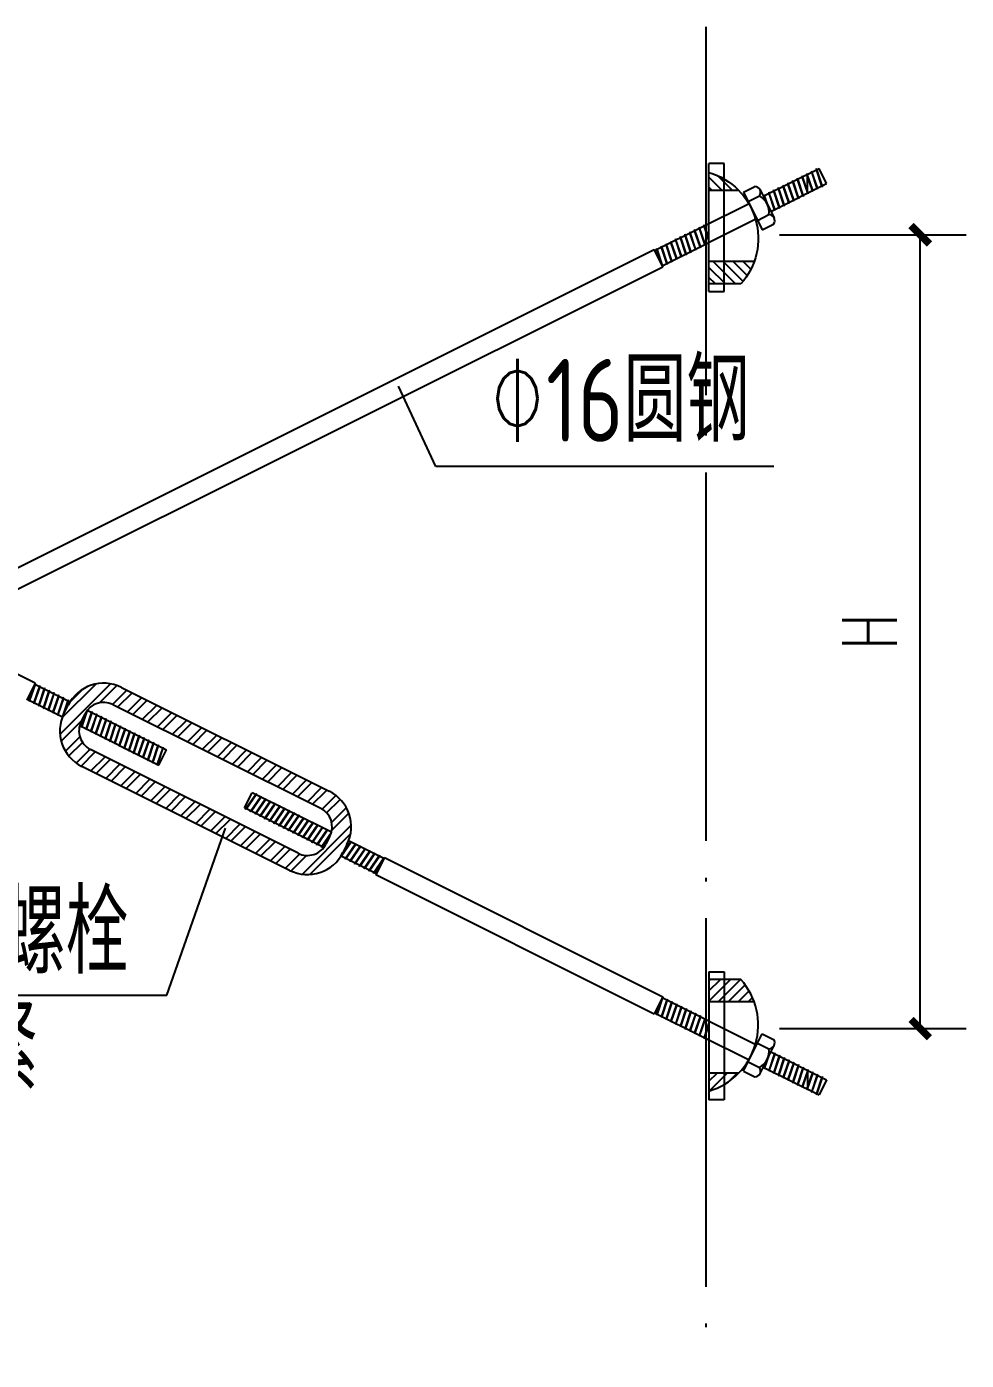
# Model space of a CAD drawing. Extents: x 9834882 to 10005569, y 1691670 to 2510806.
# Drawn here: x 9906153 to 9911252, y 2007333 to 2014573 of the extents above; entities that cross this region are included whole.
import ezdxf
from ezdxf.enums import TextEntityAlignment as Align

# ---------------------------------------------------------------- set-up
doc = ezdxf.new("R2010")
doc.units = 0
doc.header["$LTSCALE"] = 1000
doc.header["$MEASUREMENT"] = 0
for name, pattern in [('CONTINUOUS1', [0]), ('DASHED', [0.75, 0.5, -0.25]), ('DOTE', [2.42, 2, -0.2, 0.02, -0.2])]:
    doc.linetypes.add(name, pattern=pattern)
doc.layers.get('0').update_dxf_attribs({"linetype": 'CONTINUOUS'})
doc.layers.get('Defpoints').update_dxf_attribs({"linetype": 'CONTINUOUS'})
for name, color, linetype in [('003_THICK', 7, 'CONTINUOUS1'), ('DOTE', 8, 'DOTE'), ('LAYER4', 4, 'CONTINUOUS'), ('PUB_DIM', 3, 'CONTINUOUS'), ('PUB_TEXT', 7, 'CONTINUOUS'), ('刚架', 2, 'CONTINUOUS'), ('填充', 8, 'CONTINUOUS'), ('支撑', 4, 'CONTINUOUS'), ('板', 4, 'CONTINUOUS')]:
    doc.layers.add(name, color=color, linetype=linetype)
doc.layers.add('Z-详图标注', color=3, linetype='CONTINUOUS', lineweight=18)
doc.layers.add('标注', color=4, linetype='CONTINUOUS', lineweight=20)
doc.styles.add('_TCH_DIM_T3', font='SIMPLEX', dxfattribs={"width": 0.705882, "bigfont": 'GBCBIG'})
doc.styles.add('TSSD_DIMENSION', font='atssdeng.shx', dxfattribs={"width": 0.7, "bigfont": 'atssdchn.shx'})
doc.dimstyles.new('_TCH_ARCH&&100', dxfattribs={"dimtxt": 297.5, "dimasz": 100, "dimexe": 250, "dimexo": 300, "dimgap": 126.25, "dimtad": 1, "dimdec": 0, "dimzin": 0, "dimdsep": 46, "dimtxsty": '_TCH_DIM_T3', "dimblk": 'ARCHTICK', "dimcen": 0.09, "dimclrt": 7, "dimazin": 2, "dimtfac": 1, "dimtdec": 0, "dimtix": 1, "dimtmove": 2, "dimatfit": 3, "dimfxl": 1, "dimtolj": 1, "dimtzin": 0, "dimarcsym": 0})

# ---------------------------------------------------------------- blocks, each defined once
blk = doc.blocks.new('*X12')
at = {"layer": '填充', "linetype": 'Continuous'}
for p, q in [((15639567.3, -855204.7), (15639642.7, -855129.2)), ((15639595.4, -855218.8), (15639670.9, -855143.3)), ((15639646.8, -855244.5), (15639722.3, -855169)), ((15639674.9, -855258.5), (15639750.4, -855183.1)), ((15639726.4, -855284.2), (15639801.8, -855208.8)), ((15639754.5, -855298.3), (15639830, -855222.8)), ((15639805.9, -855324), (15639881.4, -855248.5)), ((15639834, -855338.1), (15639909.5, -855262.6)), ((15639885.5, -855363.8), (15639960.9, -855288.3)), ((15639913.6, -855377.9), (15639989.1, -855302.4)), ((15639965, -855403.6), (15640040.5, -855328.1)), ((15639993.1, -855417.6), (15640068.6, -855342.2)), ((15640044.6, -855443.3), (15640120, -855367.9)), ((15640072.7, -855457.4), (15640148.2, -855381.9)), ((15639372.3, -855519), (15639447.8, -855443.5)), ((15639400.4, -855533), (15639475.9, -855457.6)), ((15640124.1, -855483.1), (15640199.6, -855407.6)), ((15640152.2, -855497.2), (15640227.7, -855421.7)), ((15640203.7, -855522.9), (15640279.1, -855447.4)), ((15640231.8, -855536.9), (15640307.3, -855461.5)), ((15639451.9, -855558.7), (15639527.3, -855483.3)), ((15639480, -855572.8), (15639555.5, -855497.3)), ((15639531.4, -855598.5), (15639606.9, -855523)), ((15639559.5, -855612.6), (15639635, -855537.1)), ((15640283.2, -855562.7), (15640358.7, -855487.2)), ((15640311.3, -855576.7), (15640386.8, -855501.3)), ((15640362.8, -855602.4), (15640438.2, -855527)), ((15640390.9, -855616.5), (15640466.4, -855541)), ((15639611, -855638.3), (15639686.4, -855562.8)), ((15639639.1, -855652.3), (15639714.6, -855576.9)), ((15639690.5, -855678.1), (15639766, -855602.6)), ((15640442.3, -855642.2), (15640517.8, -855566.7)), ((15640470.4, -855656.3), (15640545.9, -855580.8)), ((15640521.9, -855682), (15640597.3, -855606.5)), ((15639718.6, -855692.1), (15639794.1, -855616.7)), ((15639770.1, -855717.8), (15639845.5, -855642.4)), ((15639798.2, -855731.9), (15639873.7, -855656.4)), ((15639849.6, -855757.6), (15639925.1, -855682.1)), ((15640550, -855696), (15640617.5, -855628.6)), ((15639877.7, -855771.7), (15639953.2, -855696.2)), ((15639929.2, -855797.4), (15640004.6, -855721.9)), ((15639957.3, -855811.4), (15640032.8, -855736)), ((15640008.7, -855837.2), (15640084.2, -855761.7)), ((15640036.8, -855851.2), (15640112.3, -855775.8)), ((15640088.3, -855876.9), (15640163.7, -855801.5)), ((15640116.4, -855891), (15640191.9, -855815.5)), ((15640167.8, -855916.7), (15640243.3, -855841.2)), ((15640195.9, -855930.8), (15640271.4, -855855.3)), ((15640247.4, -855956.5), (15640322.8, -855881)), ((15640275.5, -855970.5), (15640351, -855895.1)), ((15640326.9, -855996.3), (15640402.4, -855920.8)), ((15640355, -856010.3), (15640424.9, -855940.4))]:
    blk.add_line(p, q, dxfattribs=at)
blk = doc.blocks.new('*X13')
at = {"layer": '填充', "linetype": 'Continuous'}
for p, q in [((15639209.5, -855323.8), (15639476.4, -855056.9)), ((15639222.1, -855234.1), (15639398.3, -855057.9)), ((15639264.3, -855149.7), (15639327.8, -855086.2)), ((15639418.7, -855156.8), (15639510, -855065.5)), ((15639487.6, -855165.1), (15639563.2, -855089.4)), ((15639515.8, -855179), (15639591.3, -855103.5)), ((15639215.6, -855359.9), (15639324.6, -855250.9)), ((15639238.6, -855414.1), (15639314.6, -855338)), ((15639256, -855438.8), (15639327.8, -855367)), ((15639295.1, -855476.9), (15639368.4, -855403.6)), ((15639321.2, -855493), (15639396.4, -855417.8))]:
    blk.add_line(p, q, dxfattribs=at)
blk = doc.blocks.new('*X14')
at = {"layer": '填充', "linetype": 'Continuous'}
for p, q in [((15640600.8, -855722.4), (15640673.6, -855649.5)), ((15640617.5, -855628.6), (15640625.4, -855620.6)), ((15640624.1, -855741.2), (15640695.3, -855670.1)), ((15640650.5, -855792), (15640728.2, -855714.3)), ((15640651.4, -855833.3), (15640741.3, -855743.4)), ((15640495.4, -856066.4), (15640753.3, -855808.5)), ((15640536.3, -856067.7), (15640749.9, -855854.1)), ((15640406.5, -856036), (15640482.7, -855959.8)), ((15640424.9, -855940.4), (15640430.5, -855934.9)), ((15640435.2, -856049.5), (15640517.3, -855967.4))]:
    blk.add_line(p, q, dxfattribs=at)
blk = doc.blocks.new('A$C3B5F1999')
at = {"layer": '板', "lineweight": -3}
h = blk.add_hatch(dxfattribs=at)
h.set_pattern_fill('ANSI31', color=256, scale=11.25, style=0)
h.set_pattern_definition([(225, (1544786.093, 1161578.04), (25.25697034, -25.25697034), [])])
h.paths.add_polyline_path([(227.3, 494.1, 0.095394), (160.5, 606.6), (0, 606.6), (0, 494.1)])
h.paths.add_polyline_path([(0, 135.7), (0, 44.9, 0.128822), (150.1, 135.7)])
for p, q in [((0, 645.3), (76.8, 645.3)), ((0, 645.3), (0, 0)), ((160.5, 606.6), (0, 606.6)), ((160.5, 606.6), (0, 606.6)), ((76.8, 645.3), (76.8, 0)), ((227.3, 494.1), (0, 494.1)), ((150.1, 135.7), (0, 135.7)), ((76.8, 0), (0, 0))]:
    blk.add_line(p, q, dxfattribs=at)
blk.add_arc((-98.2, 376.8), 346.1, 286.4909, 41.61835, dxfattribs=at)
blk = doc.blocks.new('_ArchTick')
at = {"color": 0, "linetype": 'ByBlock', "const_width": 0.4}
blk.add_lwpolyline([(-0.5, -0.5), (0.5, 0.5)], dxfattribs=at)
blk = doc.blocks.new('*D43')
at = {"layer": 'Defpoints', "color": 0}
for p in [(9909938.3, 2013443.3), (9911001.7, 2013443.3), (9909938.3, 2009133.7)]:
    blk.add_point(p, dxfattribs=at)
at = {"layer": 'PUB_DIM', "color": 0, "lineweight": -2}
for p, q in [((9910238.3, 2013443.3), (9911251.7, 2013443.3)), ((9911001.7, 2009133.7), (9911001.7, 2013443.3)), ((9910238.3, 2009133.7), (9911251.7, 2009133.7))]:
    blk.add_line(p, q, dxfattribs=at)
at = {"layer": 'PUB_DIM', "color": 0, "lineweight": -2, "xscale": 100, "yscale": 100, "zscale": 100}
for p, rotation in [((9911001.7, 2013443.3), 90), ((9911001.7, 2009133.7), 270)]:
    blk.add_blockref('_ArchTick', p, dxfattribs=dict(at, rotation=rotation))
at = {"layer": 'PUB_DIM', "color": 7, "insert": (9910726.7, 2011288.5), "char_height": 297.5, "attachment_point": 5, "rotation": 90, "style": '_TCH_DIM_T3'}
blk.add_mtext('\\A1;H', dxfattribs=at)

msp = doc.modelspace()

# ---------------------------------------------------------------- linework, layer by layer
at = {"layer": '003_THICK'}
for p, q in [((9910042.7, 2013674.1), (9910144.4, 2013470.7)), ((9910042.7, 2008902.9), (9910144.4, 2009106.3))]:
    msp.add_line(p, q, dxfattribs=at)
at = {"layer": 'DOTE'}
msp.add_line((9909838.3, 2014572.8), (9909838.3, 2007333.1), dxfattribs=at)
at = {"layer": 'LAYER4'}
for p, q in [((9906667.6, 2010985.9), (9907794.9, 2010422.2)), ((9906356.5, 2010845.9), (9906378.3, 2010889.5)), ((9906449.1, 2010799.6), (9906470.8, 2010843.2)), ((9906621.3, 2010893.3), (9907748.6, 2010329.7)), ((9907626.6, 2010085.5), (9906499.2, 2010649.2)), ((9907580.3, 2009992.9), (9906452.9, 2010556.6)), ((9907798.8, 2010179.2), (9907777, 2010135.7)), ((9907891.3, 2010132.9), (9907869.6, 2010089.4))]:
    msp.add_line(p, q, dxfattribs=at)
for centre, major_axis, start_param, end_param in [((9906571.1, 2010793), (215.6, 0.1), 1.106627, 2.677423), ((9906571.1, 2010793), (112.1, 0.2), 1.105381, 2.676177), ((9906549.3, 2010749.5), (215.6, 3.1), 2.66342, 4.234216), ((9906549.3, 2010749.5), (-112.1, 1.1), -0.453406, 1.117391), ((9907698.5, 2010229.4), (215.6, 0.1), -0.464075, 1.106721), ((9907698.5, 2010229.4), (-112.1, 3.8), 2.711754, 4.28255), ((9907676.7, 2010185.8), (112.1, 0.2), 4.246973, 5.81777), ((9907676.7, 2010185.8), (-215.6, 1.5), 1.11422, 2.685016)]:
    msp.add_ellipse(centre, major_axis=major_axis, ratio=1, start_param=start_param, end_param=end_param, dxfattribs=at)
at = {"layer": 'PUB_TEXT'}
for p, q in [((9908373.8, 2012186), (9908170.1, 2012620.6)), ((9910207.4, 2012186), (9908373.8, 2012186)), ((9906913.3, 2009314.8), (9907232.8, 2010221.8)), ((9904138.3, 2009314.8), (9906913.3, 2009314.8))]:
    msp.add_line(p, q, dxfattribs=at)
at = {"layer": '刚架', "color": 5, "linetype": 'DASHED'}
for p, q in [((9910390.3, 2013669.3), (9910390.3, 2013772.2)), ((9910390.3, 2008907.6), (9910390.3, 2008804.8))]:
    msp.add_line(p, q, dxfattribs=at)
at = {"layer": '支撑', "linetype": 'Continuous'}
for p, q in [((9910150.1, 2013652.1), (9910452.8, 2013803.4)), ((9910493.9, 2013721.1), (9910452.8, 2013803.4)), ((9910191.3, 2013569.8), (9910493.9, 2013721.1)), ((9910042.7, 2013674.1), (9910104.4, 2013704.9)), ((9910068.1, 2013623.2), (9910129.8, 2013654.1)), ((9910132.6, 2013687.2), (9910208.8, 2013534.7)), ((9909560.6, 2013357.3), (9910073, 2013613.5)), ((9909601.7, 2013275), (9910114.1, 2013531.2)), ((9910119, 2013521.5), (9910180.7, 2013552.4)), ((9910144.4, 2013470.7), (9910206.1, 2013501.6)), ((9906199.7, 2011009.4), (9901493.6, 2013362.5)), ((9905525.8, 2011346.3), (9909558, 2013362.5)), ((9909604.3, 2013269.9), (9909558, 2013362.5)), ((9905641.5, 2011288.5), (9909604.3, 2013269.9)), ((9906199.7, 2011009.4), (9906153.4, 2010916.8)), ((9906197.2, 2011004.2), (9906388.9, 2010908.4)), ((9906156, 2010921.9), (9906347.8, 2010826.1)), ((9906482.4, 2010861.6), (9906912, 2010646.8)), ((9906441.3, 2010779.3), (9906870.9, 2010564.5)), ((9906870.9, 2010564.5), (9906912, 2010646.8)), ((9907335.8, 2010332.1), (9907376.9, 2010414.3)), ((9907806.6, 2010199.5), (9907376.9, 2010414.3)), ((9907765.4, 2010117.2), (9907335.8, 2010332.1)), ((9908091.8, 2010056.9), (9907900.1, 2010152.8)), ((9908050.7, 2009974.6), (9907858.9, 2010070.5)), ((9908094.4, 2010062), (9908048.1, 2009969.5)), ((9908094.4, 2010062), (9909604.3, 2009307.1)), ((9908048.1, 2009969.5), (9909558, 2009214.5)), ((9909604.3, 2009307.1), (9909558, 2009214.5)), ((9909601.7, 2009302), (9910114.1, 2009045.8)), ((9909560.6, 2009219.7), (9910073, 2008963.5)), ((9910144.4, 2009106.3), (9910206.1, 2009075.4)), ((9910119, 2009055.4), (9910180.7, 2009024.6)), ((9910132.6, 2008889.8), (9910208.8, 2009042.3)), ((9910068.1, 2008953.8), (9910129.8, 2008922.9)), ((9910191.3, 2009007.2), (9910493.9, 2008855.8)), ((9910042.7, 2008902.9), (9910104.4, 2008872.1)), ((9910150.1, 2008924.9), (9910452.8, 2008773.6)), ((9910493.9, 2008855.8), (9910452.8, 2008773.6))]:
    msp.add_line(p, q, dxfattribs=at)
for centre, major_axis, start_param, end_param in [((9910103.9, 2013672.9), (32, 1.4), -0.670911, 1.512341), ((9910079.2, 2013565.2), (-102.3, 0.3), 3.018767, 4.197988), ((9910180.2, 2013520.4), (32, 1.7), -0.68037, 1.502881), ((9910079.2, 2009011.8), (102.3, 0.2), -1.054886, 0.124335), ((9910180.2, 2009056.6), (-32, 1.7), 1.638365, 3.821617), ((9910103.9, 2008904.1), (-32, 1.6), 1.636365, 3.819617)]:
    msp.add_ellipse(centre, major_axis=major_axis, ratio=1, start_param=start_param, end_param=end_param, dxfattribs=at)
at = {"layer": '标注', "linetype": 'Continuous'}
for p, q in [((9910436.6, 2013795.3), (9910437.4, 2013802.1)), ((9910466.3, 2013707.3), (9910436.6, 2013795.3)), ((9910470.8, 2013703.1), (9910437.4, 2013802.1)), ((9910437.4, 2013802.1), (9910441.8, 2013797.9)), ((9910471.5, 2013709.9), (9910441.8, 2013797.9)), ((9910282.3, 2013718.2), (9910283.1, 2013725)), ((9910316.5, 2013626), (9910283.1, 2013725)), ((9910283.1, 2013725), (9910287.5, 2013720.8)), ((9910317.2, 2013632.8), (9910287.5, 2013720.8)), ((9910308.1, 2013731.1), (9910308.8, 2013737.9)), ((9910337.8, 2013643.1), (9910308.1, 2013731.1)), ((9910342.2, 2013638.9), (9910308.8, 2013737.9)), ((9910308.8, 2013737.9), (9910313.2, 2013733.7)), ((9910343, 2013645.7), (9910313.2, 2013733.7)), ((9910333.8, 2013743.9), (9910334.5, 2013750.7)), ((9910363.5, 2013655.9), (9910333.8, 2013743.9)), ((9910367.9, 2013651.7), (9910334.5, 2013750.7)), ((9910334.5, 2013750.7), (9910339, 2013746.5)), ((9910368.7, 2013658.5), (9910339, 2013746.5)), ((9910359.5, 2013756.8), (9910360.2, 2013763.6)), ((9910389.2, 2013668.8), (9910359.5, 2013756.8)), ((9910393.7, 2013664.6), (9910360.2, 2013763.6)), ((9910360.2, 2013763.6), (9910364.7, 2013759.4)), ((9910394.4, 2013671.4), (9910364.7, 2013759.4)), ((9910385.2, 2013769.6), (9910385.9, 2013776.4)), ((9910414.9, 2013681.6), (9910385.2, 2013769.6)), ((9910419.4, 2013677.4), (9910385.9, 2013776.4)), ((9910385.9, 2013776.4), (9910390.4, 2013772.2)), ((9910420.1, 2013684.2), (9910390.4, 2013772.2)), ((9910410.9, 2013782.5), (9910411.7, 2013789.3)), ((9910440.6, 2013694.5), (9910410.9, 2013782.5)), ((9910445.1, 2013690.3), (9910411.7, 2013789.3)), ((9910411.7, 2013789.3), (9910416.1, 2013785.1)), ((9910445.8, 2013697.1), (9910416.1, 2013785.1)), ((9910153.8, 2013653.9), (9910154.5, 2013660.7)), ((9910163.3, 2013625.8), (9910153.8, 2013653.9)), ((9910172.6, 2013607.1), (9910154.5, 2013660.7)), ((9910154.5, 2013660.7), (9910159, 2013656.5)), ((9910181.9, 2013588.4), (9910159, 2013656.5)), ((9910179.5, 2013666.8), (9910180.2, 2013673.6)), ((9910209.2, 2013578.8), (9910179.5, 2013666.8)), ((9910213.6, 2013574.6), (9910180.2, 2013673.6)), ((9910180.2, 2013673.6), (9910184.7, 2013669.4)), ((9910214.4, 2013581.4), (9910184.7, 2013669.4)), ((9910205.2, 2013679.6), (9910205.9, 2013686.4)), ((9910234.9, 2013591.6), (9910205.2, 2013679.6)), ((9910239.4, 2013587.4), (9910205.9, 2013686.4)), ((9910205.9, 2013686.4), (9910210.4, 2013682.2)), ((9910240.1, 2013594.2), (9910210.4, 2013682.2)), ((9910230.9, 2013692.5), (9910231.6, 2013699.3)), ((9910260.6, 2013604.5), (9910230.9, 2013692.5)), ((9910265.1, 2013600.3), (9910231.6, 2013699.3)), ((9910231.6, 2013699.3), (9910236.1, 2013695.1)), ((9910265.8, 2013607.1), (9910236.1, 2013695.1)), ((9910256.6, 2013705.3), (9910257.4, 2013712.1)), ((9910286.3, 2013617.3), (9910256.6, 2013705.3)), ((9910290.8, 2013613.1), (9910257.4, 2013712.1)), ((9910257.4, 2013712.1), (9910261.8, 2013707.9)), ((9910291.5, 2013619.9), (9910261.8, 2013707.9)), ((9910312.1, 2013630.2), (9910282.3, 2013718.2)), ((9910363.5, 2013655.9), (9910367.9, 2013651.7)), ((9910368.7, 2013658.5), (9910367.9, 2013651.7)), ((9910389.2, 2013668.8), (9910393.7, 2013664.6)), ((9910394.4, 2013671.4), (9910393.7, 2013664.6)), ((9910414.9, 2013681.6), (9910419.4, 2013677.4)), ((9910420.1, 2013684.2), (9910419.4, 2013677.4)), ((9910440.6, 2013694.5), (9910445.1, 2013690.3)), ((9910445.8, 2013697.1), (9910445.1, 2013690.3)), ((9910466.3, 2013707.3), (9910470.8, 2013703.1)), ((9910471.5, 2013709.9), (9910470.8, 2013703.1)), ((9910209.2, 2013578.8), (9910213.6, 2013574.6)), ((9910214.4, 2013581.4), (9910213.6, 2013574.6)), ((9910234.9, 2013591.6), (9910239.4, 2013587.4)), ((9910240.1, 2013594.2), (9910239.4, 2013587.4)), ((9910260.6, 2013604.5), (9910265.1, 2013600.3)), ((9910265.8, 2013607.1), (9910265.1, 2013600.3)), ((9910286.3, 2013617.3), (9910290.8, 2013613.1)), ((9910291.5, 2013619.9), (9910290.8, 2013613.1)), ((9910312.1, 2013630.2), (9910316.5, 2013626)), ((9910317.2, 2013632.8), (9910316.5, 2013626)), ((9910337.8, 2013643.1), (9910342.2, 2013638.9)), ((9910343, 2013645.7), (9910342.2, 2013638.9)), ((9909698.7, 2013426.4), (9909699.4, 2013433.2)), ((9909732.8, 2013334.2), (9909699.4, 2013433.2)), ((9909699.4, 2013433.2), (9909703.9, 2013429)), ((9909724.4, 2013439.2), (9909725.1, 2013446)), ((9909754.1, 2013351.2), (9909724.4, 2013439.2)), ((9909758.6, 2013347), (9909725.1, 2013446)), ((9909725.1, 2013446), (9909729.6, 2013441.8)), ((9909759.3, 2013353.8), (9909729.6, 2013441.8)), ((9909750.1, 2013452.1), (9909750.8, 2013458.9)), ((9909779.8, 2013364.1), (9909750.1, 2013452.1)), ((9909784.3, 2013359.9), (9909750.8, 2013458.9)), ((9909750.8, 2013458.9), (9909755.3, 2013454.7)), ((9909785, 2013366.7), (9909755.3, 2013454.7)), ((9909775.8, 2013464.9), (9909776.6, 2013471.7)), ((9909805.5, 2013376.9), (9909775.8, 2013464.9)), ((9909810, 2013372.7), (9909776.6, 2013471.7)), ((9909776.6, 2013471.7), (9909781, 2013467.5)), ((9909810.7, 2013379.5), (9909781, 2013467.5)), ((9909801.5, 2013477.8), (9909802.3, 2013484.6)), ((9909831.3, 2013389.8), (9909801.5, 2013477.8)), ((9909835.7, 2013385.6), (9909802.3, 2013484.6)), ((9909802.3, 2013484.6), (9909806.7, 2013480.4)), ((9909836.4, 2013392.4), (9909806.7, 2013480.4)), ((9909827.3, 2013490.7), (9909828, 2013497.5)), ((9909855.5, 2013406.9), (9909827.3, 2013490.7)), ((9909855.5, 2013415.9), (9909828, 2013497.5)), ((9909828, 2013497.5), (9909832.4, 2013493.3)), ((9909855.5, 2013424.9), (9909832.4, 2013493.3)), ((9909558, 2013362.5), (9909563.1, 2013358.6)), ((9909570.1, 2013362.1), (9909570.8, 2013368.9)), ((9909594.9, 2013288.6), (9909570.1, 2013362.1)), ((9909570.8, 2013368.9), (9909575.3, 2013364.7)), ((9909604.3, 2013269.9), (9909570.8, 2013368.9)), ((9909605, 2013276.7), (9909575.3, 2013364.7)), ((9909595.8, 2013374.9), (9909596.6, 2013381.7)), ((9909625.5, 2013286.9), (9909595.8, 2013374.9)), ((9909596.6, 2013381.7), (9909601, 2013377.5)), ((9909630, 2013282.7), (9909596.6, 2013381.7)), ((9909630.7, 2013289.5), (9909601, 2013377.5)), ((9909621.5, 2013387.8), (9909622.3, 2013394.6)), ((9909651.2, 2013299.8), (9909621.5, 2013387.8)), ((9909622.3, 2013394.6), (9909626.7, 2013390.4)), ((9909655.7, 2013295.6), (9909622.3, 2013394.6)), ((9909656.4, 2013302.4), (9909626.7, 2013390.4)), ((9909647.2, 2013400.7), (9909648, 2013407.5)), ((9909677, 2013312.7), (9909647.2, 2013400.7)), ((9909681.4, 2013308.5), (9909648, 2013407.5)), ((9909648, 2013407.5), (9909652.4, 2013403.3)), ((9909682.2, 2013315.3), (9909652.4, 2013403.3)), ((9909673, 2013413.5), (9909673.7, 2013420.3)), ((9909702.7, 2013325.5), (9909673, 2013413.5)), ((9909707.1, 2013321.3), (9909673.7, 2013420.3)), ((9909673.7, 2013420.3), (9909678.2, 2013416.1)), ((9909707.9, 2013328.1), (9909678.2, 2013416.1)), ((9909728.4, 2013338.4), (9909698.7, 2013426.4)), ((9909733.6, 2013341), (9909703.9, 2013429)), ((9909779.8, 2013364.1), (9909784.3, 2013359.9)), ((9909785, 2013366.7), (9909784.3, 2013359.9)), ((9909805.5, 2013376.9), (9909810, 2013372.7)), ((9909810.7, 2013379.5), (9909810, 2013372.7)), ((9909831.3, 2013389.8), (9909835.7, 2013385.6)), ((9909836.4, 2013392.4), (9909835.7, 2013385.6)), ((9909625.5, 2013286.9), (9909630, 2013282.7)), ((9909630.7, 2013289.5), (9909630, 2013282.7)), ((9909651.2, 2013299.8), (9909655.7, 2013295.6)), ((9909656.4, 2013302.4), (9909655.7, 2013295.6)), ((9909677, 2013312.7), (9909681.4, 2013308.5)), ((9909682.2, 2013315.3), (9909681.4, 2013308.5)), ((9909702.7, 2013325.5), (9909707.1, 2013321.3)), ((9909707.9, 2013328.1), (9909707.1, 2013321.3)), ((9909728.4, 2013338.4), (9909732.8, 2013334.2)), ((9909733.6, 2013341), (9909732.8, 2013334.2)), ((9909754.1, 2013351.2), (9909758.6, 2013347)), ((9909759.3, 2013353.8), (9909758.6, 2013347)), ((9909605, 2013276.7), (9909604.3, 2013269.9)), ((9906190.4, 2010990.7), (9906165.6, 2010917.2)), ((9906199.7, 2011009.4), (9906166.3, 2010910.4)), ((9906200.5, 2011002.6), (9906170.8, 2010914.6)), ((9906221, 2010992.3), (9906191.3, 2010904.3)), ((9906225.4, 2010996.5), (9906192, 2010897.5)), ((9906226.2, 2010989.7), (9906196.5, 2010901.7)), ((9906200.5, 2011002.6), (9906199.7, 2011009.4)), ((9906246.7, 2010979.5), (9906217, 2010891.5)), ((9906251.2, 2010983.7), (9906217.7, 2010884.7)), ((9906221, 2010992.3), (9906225.4, 2010996.5)), ((9906251.9, 2010976.9), (9906222.2, 2010888.9)), ((9906226.2, 2010989.7), (9906225.4, 2010996.5)), ((9906276.9, 2010970.8), (9906243.5, 2010871.8)), ((9906246.7, 2010979.5), (9906251.2, 2010983.7)), ((9906251.9, 2010976.9), (9906251.2, 2010983.7)), ((9906272.4, 2010966.6), (9906276.9, 2010970.8)), ((9906277.6, 2010964), (9906276.9, 2010970.8)), ((9906153.4, 2010916.8), (9906158.6, 2010920.7)), ((9906165.6, 2010917.2), (9906166.3, 2010910.4)), ((9906166.3, 2010910.4), (9906170.8, 2010914.6)), ((9906191.3, 2010904.3), (9906192, 2010897.5)), ((9906192, 2010897.5), (9906196.5, 2010901.7)), ((9906272.4, 2010966.6), (9906242.7, 2010878.6)), ((9906277.6, 2010964), (9906247.9, 2010876)), ((9906298.1, 2010953.7), (9906268.4, 2010865.7)), ((9906302.6, 2010957.9), (9906269.2, 2010858.9)), ((9906303.3, 2010951.1), (9906273.6, 2010863.1)), ((9906323.9, 2010940.9), (9906294.1, 2010852.9)), ((9906328.3, 2010945.1), (9906294.9, 2010846.1)), ((9906298.1, 2010953.7), (9906302.6, 2010957.9)), ((9906329, 2010938.3), (9906299.3, 2010850.3)), ((9906303.3, 2010951.1), (9906302.6, 2010957.9)), ((9906349.6, 2010928), (9906319.9, 2010840)), ((9906354, 2010932.2), (9906320.6, 2010833.2)), ((9906323.9, 2010940.9), (9906328.3, 2010945.1)), ((9906354.8, 2010925.4), (9906325, 2010837.4)), ((9906329, 2010938.3), (9906328.3, 2010945.1)), ((9906375.3, 2010915.2), (9906345.6, 2010827.2)), ((9906349.6, 2010928), (9906354, 2010932.2)), ((9906379.7, 2010919.4), (9906350.7, 2010833.4)), ((9906354.8, 2010925.4), (9906354, 2010932.2)), ((9906380.5, 2010912.6), (9906361.1, 2010855.1)), ((9906375.3, 2010915.2), (9906379.7, 2010919.4)), ((9906380.5, 2010912.6), (9906379.7, 2010919.4)), ((9906217, 2010891.5), (9906217.7, 2010884.7)), ((9906217.7, 2010884.7), (9906222.2, 2010888.9)), ((9906242.7, 2010878.6), (9906243.5, 2010871.8)), ((9906243.5, 2010871.8), (9906247.9, 2010876)), ((9906268.4, 2010865.7), (9906269.2, 2010858.9)), ((9906269.2, 2010858.9), (9906273.6, 2010863.1)), ((9906294.1, 2010852.9), (9906294.9, 2010846.1)), ((9906294.9, 2010846.1), (9906299.3, 2010850.3)), ((9906319.9, 2010840), (9906320.6, 2010833.2)), ((9906320.6, 2010833.2), (9906325, 2010837.4)), ((9906345.6, 2010827.2), (9906346.2, 2010821.7)), ((9906471.9, 2010845.3), (9906448.4, 2010775.7)), ((9906478.8, 2010856.7), (9906449.2, 2010768.9)), ((9906483.3, 2010861.1), (9906453.6, 2010773.1)), ((9906503.9, 2010850.9), (9906474.1, 2010762.9)), ((9906508.3, 2010855.1), (9906474.9, 2010756.1)), ((9906509.1, 2010848.3), (9906479.3, 2010760.3)), ((9906483.3, 2010861.1), (9906483.2, 2010862.6)), ((9906529.6, 2010838), (9906499.9, 2010750)), ((9906534, 2010842.2), (9906500.6, 2010743.2)), ((9906503.9, 2010850.9), (9906508.3, 2010855.1)), ((9906534.8, 2010835.4), (9906505.1, 2010747.4)), ((9906509.1, 2010848.3), (9906508.3, 2010855.1)), ((9906555.3, 2010825.2), (9906525.6, 2010737.2)), ((9906559.7, 2010829.4), (9906526.3, 2010730.4)), ((9906529.6, 2010838), (9906534, 2010842.2)), ((9906534.8, 2010835.4), (9906534, 2010842.2)), ((9906555.3, 2010825.2), (9906559.7, 2010829.4)), ((9906560.5, 2010822.6), (9906559.7, 2010829.4)), ((9906448.4, 2010775.7), (9906449.2, 2010768.9)), ((9906449.2, 2010768.9), (9906453.6, 2010773.1)), ((9906474.1, 2010762.9), (9906474.9, 2010756.1)), ((9906474.9, 2010756.1), (9906479.3, 2010760.3)), ((9906560.5, 2010822.6), (9906530.8, 2010734.6)), ((9906581, 2010812.3), (9906551.3, 2010724.3)), ((9906585.5, 2010816.5), (9906552, 2010717.5)), ((9906586.2, 2010809.7), (9906556.5, 2010721.7)), ((9906606.7, 2010799.4), (9906577, 2010711.4)), ((9906611.2, 2010803.7), (9906577.7, 2010704.6)), ((9906581, 2010812.3), (9906585.5, 2010816.5)), ((9906611.9, 2010796.9), (9906582.2, 2010708.9)), ((9906586.2, 2010809.7), (9906585.5, 2010816.5)), ((9906632.4, 2010786.6), (9906602.7, 2010698.6)), ((9906636.9, 2010790.8), (9906603.5, 2010691.8)), ((9906606.7, 2010799.4), (9906611.2, 2010803.7)), ((9906637.6, 2010784), (9906607.9, 2010696)), ((9906611.9, 2010796.9), (9906611.2, 2010803.7)), ((9906658.1, 2010773.7), (9906628.4, 2010685.7)), ((9906662.6, 2010777.9), (9906629.2, 2010678.9)), ((9906632.4, 2010786.6), (9906636.9, 2010790.8)), ((9906663.3, 2010771.1), (9906633.6, 2010683.1)), ((9906637.6, 2010784), (9906636.9, 2010790.8)), ((9906683.9, 2010760.9), (9906654.1, 2010672.9)), ((9906688.3, 2010765.1), (9906654.9, 2010666.1)), ((9906658.1, 2010773.7), (9906662.6, 2010777.9)), ((9906689.1, 2010758.3), (9906659.3, 2010670.3)), ((9906663.3, 2010771.1), (9906662.6, 2010777.9)), ((9906714, 2010752.2), (9906680.6, 2010653.2)), ((9906683.9, 2010760.9), (9906688.3, 2010765.1)), ((9906689.1, 2010758.3), (9906688.3, 2010765.1)), ((9906709.6, 2010748), (9906714, 2010752.2)), ((9906714.8, 2010745.4), (9906714, 2010752.2)), ((9906499.9, 2010750), (9906500.6, 2010743.2)), ((9906500.6, 2010743.2), (9906505.1, 2010747.4)), ((9906525.6, 2010737.2), (9906526.3, 2010730.4)), ((9906526.3, 2010730.4), (9906530.8, 2010734.6)), ((9906551.3, 2010724.3), (9906552, 2010717.5)), ((9906552, 2010717.5), (9906556.5, 2010721.7)), ((9906577, 2010711.4), (9906577.7, 2010704.6)), ((9906577.7, 2010704.6), (9906582.2, 2010708.9)), ((9906602.7, 2010698.6), (9906603.5, 2010691.8)), ((9906603.5, 2010691.8), (9906607.9, 2010696)), ((9906628.4, 2010685.7), (9906629.2, 2010678.9)), ((9906629.2, 2010678.9), (9906633.6, 2010683.1)), ((9906709.6, 2010748), (9906679.9, 2010660)), ((9906714.8, 2010745.4), (9906685.1, 2010657.4)), ((9906735.3, 2010735.2), (9906705.6, 2010647.2)), ((9906739.7, 2010739.4), (9906706.3, 2010640.4)), ((9906740.5, 2010732.6), (9906710.8, 2010644.6)), ((9906761, 2010722.3), (9906731.3, 2010634.3)), ((9906765.5, 2010726.5), (9906732, 2010627.5)), ((9906735.3, 2010735.2), (9906739.7, 2010739.4)), ((9906766.2, 2010719.7), (9906736.5, 2010631.7)), ((9906740.5, 2010732.6), (9906739.7, 2010739.4)), ((9906786.7, 2010709.4), (9906757, 2010621.4)), ((9906791.2, 2010713.6), (9906757.7, 2010614.6)), ((9906761, 2010722.3), (9906765.5, 2010726.5)), ((9906791.9, 2010706.9), (9906762.2, 2010618.8)), ((9906766.2, 2010719.7), (9906765.5, 2010726.5)), ((9906812.4, 2010696.6), (9906782.7, 2010608.6)), ((9906816.9, 2010700.8), (9906783.5, 2010601.8)), ((9906786.7, 2010709.4), (9906791.2, 2010713.6)), ((9906817.6, 2010694), (9906787.9, 2010606)), ((9906791.9, 2010706.9), (9906791.2, 2010713.6)), ((9906838.2, 2010683.7), (9906808.4, 2010595.7)), ((9906842.6, 2010687.9), (9906809.2, 2010588.9)), ((9906812.4, 2010696.6), (9906816.9, 2010700.8)), ((9906843.3, 2010681.1), (9906813.6, 2010593.1)), ((9906817.6, 2010694), (9906816.9, 2010700.8)), ((9906838.2, 2010683.7), (9906842.6, 2010687.9)), ((9906843.3, 2010681.1), (9906842.6, 2010687.9)), ((9906654.1, 2010672.9), (9906654.9, 2010666.1)), ((9906654.9, 2010666.1), (9906659.3, 2010670.3)), ((9906679.9, 2010660), (9906680.6, 2010653.2)), ((9906680.6, 2010653.2), (9906685.1, 2010657.4)), ((9906705.6, 2010647.2), (9906706.3, 2010640.4)), ((9906706.3, 2010640.4), (9906710.8, 2010644.6)), ((9906731.3, 2010634.3), (9906732, 2010627.5)), ((9906732, 2010627.5), (9906736.5, 2010631.7)), ((9906757, 2010621.4), (9906757.7, 2010614.6)), ((9906757.7, 2010614.6), (9906762.2, 2010618.8)), ((9906782.7, 2010608.6), (9906783.5, 2010601.8)), ((9906783.5, 2010601.8), (9906787.9, 2010606)), ((9906863.9, 2010670.9), (9906834.2, 2010582.9)), ((9906868.3, 2010675.1), (9906834.9, 2010576.1)), ((9906869.1, 2010668.3), (9906839.3, 2010580.3)), ((9906889.6, 2010658), (9906859.9, 2010570)), ((9906894, 2010662.2), (9906860.6, 2010563.2)), ((9906863.9, 2010670.9), (9906868.3, 2010675.1)), ((9906894.8, 2010655.4), (9906865.1, 2010567.4)), ((9906869.1, 2010668.3), (9906868.3, 2010675.1)), ((9906889.6, 2010658), (9906894, 2010662.2)), ((9906894.8, 2010655.4), (9906894, 2010662.2)), ((9906808.4, 2010595.7), (9906809.2, 2010588.9)), ((9906809.2, 2010588.9), (9906813.6, 2010593.1)), ((9906834.2, 2010582.9), (9906834.9, 2010576.1)), ((9906834.9, 2010576.1), (9906839.3, 2010580.3)), ((9906859.9, 2010570), (9906860.6, 2010563.2)), ((9906860.6, 2010563.2), (9906865.1, 2010567.4)), ((9907400.1, 2010409.2), (9907340.9, 2010323.1)), ((9907394.2, 2010405.7), (9907341.6, 2010329.1)), ((9907399.4, 2010403.1), (9907346.8, 2010326.5)), ((9907425.8, 2010396.3), (9907366.6, 2010310.2)), ((9907419.9, 2010392.9), (9907367.3, 2010316.3)), ((9907425.1, 2010390.3), (9907372.5, 2010313.7)), ((9907394.2, 2010405.7), (9907400.1, 2010409.2)), ((9907399.4, 2010403.1), (9907400.1, 2010409.2)), ((9907419.9, 2010392.9), (9907425.8, 2010396.3)), ((9907425.1, 2010390.3), (9907425.8, 2010396.3)), ((9907340.9, 2010323.1), (9907341.6, 2010329.1)), ((9907346.8, 2010326.5), (9907340.9, 2010323.1)), ((9907451.5, 2010383.5), (9907392.4, 2010297.3)), ((9907445.6, 2010380), (9907393.1, 2010303.4)), ((9907450.8, 2010377.4), (9907398.2, 2010300.8)), ((9907477.2, 2010370.6), (9907418.1, 2010284.5)), ((9907471.3, 2010367.1), (9907418.8, 2010290.6)), ((9907476.5, 2010364.5), (9907424, 2010288)), ((9907502.9, 2010357.8), (9907443.8, 2010271.6)), ((9907497.1, 2010354.3), (9907444.5, 2010277.7)), ((9907445.6, 2010380), (9907451.5, 2010383.5)), ((9907502.2, 2010351.7), (9907449.7, 2010275.1)), ((9907450.8, 2010377.4), (9907451.5, 2010383.5)), ((9907528.7, 2010344.9), (9907469.5, 2010258.8)), ((9907522.8, 2010341.4), (9907470.2, 2010264.9)), ((9907471.3, 2010367.1), (9907477.2, 2010370.6)), ((9907528, 2010338.8), (9907475.4, 2010262.3)), ((9907476.5, 2010364.5), (9907477.2, 2010370.6)), ((9907554.4, 2010332.1), (9907495.2, 2010245.9)), ((9907548.5, 2010328.6), (9907495.9, 2010252)), ((9907497.1, 2010354.3), (9907502.9, 2010357.8)), ((9907553.7, 2010326), (9907501.1, 2010249.4)), ((9907502.2, 2010351.7), (9907502.9, 2010357.8)), ((9907580.1, 2010319.2), (9907520.9, 2010233.1)), ((9907522.8, 2010341.4), (9907528.7, 2010344.9)), ((9907528, 2010338.8), (9907528.7, 2010344.9)), ((9907548.5, 2010328.6), (9907554.4, 2010332.1)), ((9907553.7, 2010326), (9907554.4, 2010332.1)), ((9907574.2, 2010315.7), (9907580.1, 2010319.2)), ((9907579.4, 2010313.1), (9907580.1, 2010319.2)), ((9907366.6, 2010310.2), (9907367.3, 2010316.3)), ((9907372.5, 2010313.7), (9907366.6, 2010310.2)), ((9907392.4, 2010297.3), (9907393.1, 2010303.4)), ((9907398.2, 2010300.8), (9907392.4, 2010297.3)), ((9907418.1, 2010284.5), (9907418.8, 2010290.6)), ((9907424, 2010288), (9907418.1, 2010284.5)), ((9907443.8, 2010271.6), (9907444.5, 2010277.7)), ((9907449.7, 2010275.1), (9907443.8, 2010271.6)), ((9907469.5, 2010258.8), (9907470.2, 2010264.9)), ((9907475.4, 2010262.3), (9907469.5, 2010258.8)), ((9907495.2, 2010245.9), (9907495.9, 2010252)), ((9907501.1, 2010249.4), (9907495.2, 2010245.9)), ((9907574.2, 2010315.7), (9907521.6, 2010239.1)), ((9907579.4, 2010313.1), (9907526.8, 2010236.5)), ((9907605.8, 2010306.3), (9907546.7, 2010220.2)), ((9907599.9, 2010302.9), (9907547.3, 2010226.3)), ((9907605.1, 2010300.3), (9907552.5, 2010223.7)), ((9907631.5, 2010293.5), (9907572.4, 2010207.3)), ((9907625.6, 2010290), (9907573.1, 2010213.4)), ((9907630.8, 2010287.4), (9907578.3, 2010210.8)), ((9907657.2, 2010280.6), (9907598.1, 2010194.5)), ((9907651.3, 2010277.1), (9907598.8, 2010200.6)), ((9907599.9, 2010302.9), (9907605.8, 2010306.3)), ((9907656.5, 2010274.5), (9907604, 2010198)), ((9907605.1, 2010300.3), (9907605.8, 2010306.3)), ((9907682.9, 2010267.8), (9907623.8, 2010181.6)), ((9907677.1, 2010264.3), (9907624.5, 2010187.7)), ((9907625.6, 2010290), (9907631.5, 2010293.5)), ((9907682.3, 2010261.7), (9907629.7, 2010185.1)), ((9907630.8, 2010287.4), (9907631.5, 2010293.5)), ((9907708.7, 2010254.9), (9907649.5, 2010168.8)), ((9907702.8, 2010251.4), (9907650.2, 2010174.8)), ((9907651.3, 2010277.1), (9907657.2, 2010280.6)), ((9907708, 2010248.8), (9907655.4, 2010172.3)), ((9907656.5, 2010274.5), (9907657.2, 2010280.6)), ((9907677.1, 2010264.3), (9907682.9, 2010267.8)), ((9907682.3, 2010261.7), (9907682.9, 2010267.8)), ((9907702.8, 2010251.4), (9907708.7, 2010254.9)), ((9907708, 2010248.8), (9907708.7, 2010254.9)), ((9907520.9, 2010233.1), (9907521.6, 2010239.1)), ((9907526.8, 2010236.5), (9907520.9, 2010233.1)), ((9907546.7, 2010220.2), (9907547.3, 2010226.3)), ((9907552.5, 2010223.7), (9907546.7, 2010220.2)), ((9907572.4, 2010207.3), (9907573.1, 2010213.4)), ((9907578.3, 2010210.8), (9907572.4, 2010207.3)), ((9907598.1, 2010194.5), (9907598.8, 2010200.6)), ((9907604, 2010198), (9907598.1, 2010194.5)), ((9907623.8, 2010181.6), (9907624.5, 2010187.7)), ((9907629.7, 2010185.1), (9907623.8, 2010181.6)), ((9907649.5, 2010168.8), (9907650.2, 2010174.8)), ((9907655.4, 2010172.3), (9907649.5, 2010168.8)), ((9907734.4, 2010242.1), (9907675.2, 2010155.9)), ((9907728.5, 2010238.6), (9907675.9, 2010162)), ((9907733.7, 2010236), (9907681.1, 2010159.4)), ((9907760.1, 2010229.2), (9907700.9, 2010143)), ((9907754.2, 2010225.7), (9907701.6, 2010149.1)), ((9907759.4, 2010223.1), (9907706.8, 2010146.5)), ((9907785.8, 2010216.3), (9907726.7, 2010130.2)), ((9907779.9, 2010212.8), (9907727.3, 2010136.3)), ((9907728.5, 2010238.6), (9907734.4, 2010242.1)), ((9907785.1, 2010210.3), (9907732.5, 2010133.7)), ((9907733.7, 2010236), (9907734.4, 2010242.1)), ((9907804.8, 2010193.7), (9907752.4, 2010117.3)), ((9907805.6, 2010200), (9907753.1, 2010123.4)), ((9907754.2, 2010225.7), (9907760.1, 2010229.2)), ((9907799.8, 2010181.4), (9907758.3, 2010120.8)), ((9907759.4, 2010223.1), (9907760.1, 2010229.2)), ((9907779.9, 2010212.8), (9907785.8, 2010216.3)), ((9907785.1, 2010210.3), (9907785.8, 2010216.3)), ((9907805.6, 2010200), (9907806.9, 2010200.7)), ((9907675.2, 2010155.9), (9907675.9, 2010162)), ((9907681.1, 2010159.4), (9907675.2, 2010155.9)), ((9907700.9, 2010143), (9907701.6, 2010149.1)), ((9907706.8, 2010146.5), (9907700.9, 2010143)), ((9907726.7, 2010130.2), (9907727.3, 2010136.3)), ((9907732.5, 2010133.7), (9907726.7, 2010130.2)), ((9907752.4, 2010117.3), (9907753.1, 2010123.4)), ((9907758.3, 2010120.8), (9907752.4, 2010117.3)), ((9907913.7, 2010146), (9907861.1, 2010069.4)), ((9907914.4, 2010152), (9907863, 2010077.2)), ((9907908.5, 2010148.6), (9907874.2, 2010098.6)), ((9907940.1, 2010139.2), (9907880.9, 2010053)), ((9907934.2, 2010135.7), (9907881.6, 2010059.1)), ((9907939.4, 2010133.1), (9907886.8, 2010056.5)), ((9907965.8, 2010126.3), (9907906.7, 2010040.2)), ((9907959.9, 2010122.8), (9907907.3, 2010046.3)), ((9907908.5, 2010148.6), (9907914.4, 2010152)), ((9907965.1, 2010120.3), (9907912.5, 2010043.7)), ((9907913.7, 2010146), (9907914.4, 2010152)), ((9907991.5, 2010113.5), (9907932.4, 2010027.3)), ((9907985.6, 2010110), (9907933.1, 2010033.4)), ((9907934.2, 2010135.7), (9907940.1, 2010139.2)), ((9907990.8, 2010107.4), (9907938.3, 2010030.8)), ((9907939.4, 2010133.1), (9907940.1, 2010139.2)), ((9908017.2, 2010100.6), (9907958.1, 2010014.5)), ((9907959.9, 2010122.8), (9907965.8, 2010126.3)), ((9907965.1, 2010120.3), (9907965.8, 2010126.3)), ((9907985.6, 2010110), (9907991.5, 2010113.5)), ((9907990.8, 2010107.4), (9907991.5, 2010113.5)), ((9908011.4, 2010097.1), (9908017.2, 2010100.6)), ((9908016.5, 2010094.5), (9908017.2, 2010100.6)), ((9907861.1, 2010069.4), (9907856.4, 2010066.6)), ((9907880.9, 2010053), (9907881.6, 2010059.1)), ((9907886.8, 2010056.5), (9907880.9, 2010053)), ((9907906.7, 2010040.2), (9907907.3, 2010046.3)), ((9907912.5, 2010043.7), (9907906.7, 2010040.2)), ((9907932.4, 2010027.3), (9907933.1, 2010033.4)), ((9907938.3, 2010030.8), (9907932.4, 2010027.3)), ((9908011.4, 2010097.1), (9907958.8, 2010020.6)), ((9908016.5, 2010094.5), (9907964, 2010018)), ((9908042.9, 2010087.8), (9907983.8, 2010001.6)), ((9908037.1, 2010084.3), (9907984.5, 2010007.7)), ((9908042.3, 2010081.7), (9907989.7, 2010005.1)), ((9908068.7, 2010074.9), (9908009.5, 2009988.8)), ((9908062.8, 2010071.4), (9908010.2, 2009994.8)), ((9908068, 2010068.8), (9908015.4, 2009992.2)), ((9908094.4, 2010062), (9908035.2, 2009975.9)), ((9908088.5, 2010058.6), (9908035.9, 2009982)), ((9908037.1, 2010084.3), (9908042.9, 2010087.8)), ((9908085, 2010043.4), (9908041.1, 2009979.4)), ((9908042.3, 2010081.7), (9908042.9, 2010087.8)), ((9908062.8, 2010071.4), (9908068.7, 2010074.9)), ((9908068, 2010068.8), (9908068.7, 2010074.9)), ((9908088.5, 2010058.6), (9908094.4, 2010062)), ((9907958.1, 2010014.5), (9907958.8, 2010020.6)), ((9907964, 2010018), (9907958.1, 2010014.5)), ((9907983.8, 2010001.6), (9907984.5, 2010007.7)), ((9907989.7, 2010005.1), (9907983.8, 2010001.6)), ((9908009.5, 2009988.8), (9908010.2, 2009994.8)), ((9908015.4, 2009992.2), (9908009.5, 2009988.8)), ((9908035.2, 2009975.9), (9908035.9, 2009982)), ((9908041.1, 2009979.4), (9908035.2, 2009975.9)), ((9908048.1, 2009969.5), (9908048.1, 2009975.9)), ((9909604.3, 2009307.1), (9909570.8, 2009208.1)), ((9909605, 2009300.3), (9909604.3, 2009307.1)), ((9909594.9, 2009288.4), (9909570.1, 2009214.9)), ((9909605, 2009300.3), (9909575.3, 2009212.3)), ((9909625.5, 2009290), (9909595.8, 2009202)), ((9909630, 2009294.2), (9909596.6, 2009195.2)), ((9909630.7, 2009287.4), (9909601, 2009199.4)), ((9909651.2, 2009277.2), (9909621.5, 2009189.2)), ((9909655.7, 2009281.4), (9909622.3, 2009182.4)), ((9909625.5, 2009290), (9909630, 2009294.2)), ((9909656.4, 2009274.6), (9909626.7, 2009186.6)), ((9909630.7, 2009287.4), (9909630, 2009294.2)), ((9909677, 2009264.3), (9909647.2, 2009176.3)), ((9909681.4, 2009268.5), (9909648, 2009169.5)), ((9909651.2, 2009277.2), (9909655.7, 2009281.4)), ((9909682.2, 2009261.7), (9909652.4, 2009173.7)), ((9909656.4, 2009274.6), (9909655.7, 2009281.4)), ((9909702.7, 2009251.5), (9909673, 2009163.5)), ((9909707.1, 2009255.7), (9909673.7, 2009156.7)), ((9909677, 2009264.3), (9909681.4, 2009268.5)), ((9909707.9, 2009248.9), (9909678.2, 2009160.9)), ((9909682.2, 2009261.7), (9909681.4, 2009268.5)), ((9909728.4, 2009238.6), (9909698.7, 2009150.6)), ((9909732.8, 2009242.8), (9909699.4, 2009143.8)), ((9909702.7, 2009251.5), (9909707.1, 2009255.7)), ((9909733.6, 2009236), (9909703.9, 2009148)), ((9909707.9, 2009248.9), (9909707.1, 2009255.7)), ((9909728.4, 2009238.6), (9909732.8, 2009242.8)), ((9909733.6, 2009236), (9909732.8, 2009242.8)), ((9909558, 2009214.5), (9909563.1, 2009218.4)), ((9909570.1, 2009214.9), (9909570.8, 2009208.1)), ((9909570.8, 2009208.1), (9909575.3, 2009212.3)), ((9909595.8, 2009202), (9909596.6, 2009195.2)), ((9909596.6, 2009195.2), (9909601, 2009199.4)), ((9909621.5, 2009189.2), (9909622.3, 2009182.4)), ((9909622.3, 2009182.4), (9909626.7, 2009186.6)), ((9909647.2, 2009176.3), (9909648, 2009169.5)), ((9909648, 2009169.5), (9909652.4, 2009173.7)), ((9909673, 2009163.5), (9909673.7, 2009156.7)), ((9909673.7, 2009156.7), (9909678.2, 2009160.9)), ((9909754.1, 2009225.8), (9909724.4, 2009137.8)), ((9909758.6, 2009230), (9909725.1, 2009131)), ((9909759.3, 2009223.2), (9909729.6, 2009135.2)), ((9909779.8, 2009212.9), (9909750.1, 2009124.9)), ((9909784.3, 2009217.1), (9909750.8, 2009118.1)), ((9909754.1, 2009225.8), (9909758.6, 2009230)), ((9909785, 2009210.3), (9909755.3, 2009122.3)), ((9909759.3, 2009223.2), (9909758.6, 2009230)), ((9909805.5, 2009200), (9909775.8, 2009112)), ((9909810, 2009204.2), (9909776.6, 2009105.2)), ((9909779.8, 2009212.9), (9909784.3, 2009217.1)), ((9909810.7, 2009197.4), (9909781, 2009109.4)), ((9909785, 2009210.3), (9909784.3, 2009217.1)), ((9909831.3, 2009187.2), (9909801.5, 2009099.2)), ((9909835.7, 2009191.4), (9909802.3, 2009092.4)), ((9909805.5, 2009200), (9909810, 2009204.2)), ((9909836.4, 2009184.6), (9909806.7, 2009096.6)), ((9909810.7, 2009197.4), (9909810, 2009204.2)), ((9909855.5, 2009170.1), (9909827.3, 2009086.3)), ((9909855.5, 2009161.1), (9909828, 2009079.5)), ((9909831.3, 2009187.2), (9909835.7, 2009191.4)), ((9909836.4, 2009184.6), (9909835.7, 2009191.4)), ((9909698.7, 2009150.6), (9909699.4, 2009143.8)), ((9909699.4, 2009143.8), (9909703.9, 2009148)), ((9909724.4, 2009137.8), (9909725.1, 2009131)), ((9909725.1, 2009131), (9909729.6, 2009135.2)), ((9909750.1, 2009124.9), (9909750.8, 2009118.1)), ((9909750.8, 2009118.1), (9909755.3, 2009122.3)), ((9909775.8, 2009112), (9909776.6, 2009105.2)), ((9909776.6, 2009105.2), (9909781, 2009109.4)), ((9909801.5, 2009099.2), (9909802.3, 2009092.4)), ((9909802.3, 2009092.4), (9909806.7, 2009096.6)), ((9909827.3, 2009086.3), (9909828, 2009079.5)), ((9909855.5, 2009152.1), (9909832.4, 2009083.7)), ((9909828, 2009079.5), (9909832.4, 2009083.7)), ((9910163.3, 2008951.2), (9910153.8, 2008923.1)), ((9910172.6, 2008969.9), (9910154.5, 2008916.3)), ((9910181.9, 2008988.6), (9910159, 2008920.5)), ((9910209.2, 2008998.2), (9910179.5, 2008910.2)), ((9910213.6, 2009002.4), (9910180.2, 2008903.4)), ((9910214.4, 2008995.6), (9910184.7, 2008907.6)), ((9910234.9, 2008985.4), (9910205.2, 2008897.4)), ((9910239.4, 2008989.6), (9910205.9, 2008890.6)), ((9910209.2, 2008998.2), (9910213.6, 2009002.4)), ((9910240.1, 2008982.8), (9910210.4, 2008894.8)), ((9910214.4, 2008995.6), (9910213.6, 2009002.4)), ((9910260.6, 2008972.5), (9910230.9, 2008884.5)), ((9910265.1, 2008976.7), (9910231.6, 2008877.7)), ((9910234.9, 2008985.4), (9910239.4, 2008989.6)), ((9910265.8, 2008969.9), (9910236.1, 2008881.9)), ((9910240.1, 2008982.8), (9910239.4, 2008989.6)), ((9910286.3, 2008959.6), (9910256.6, 2008871.6)), ((9910290.8, 2008963.8), (9910257.4, 2008864.8)), ((9910260.6, 2008972.5), (9910265.1, 2008976.7)), ((9910291.5, 2008957), (9910261.8, 2008869)), ((9910265.8, 2008969.9), (9910265.1, 2008976.7)), ((9910312.1, 2008946.8), (9910282.3, 2008858.8)), ((9910316.5, 2008951), (9910283.1, 2008852)), ((9910286.3, 2008959.6), (9910290.8, 2008963.8)), ((9910317.2, 2008944.2), (9910287.5, 2008856.2)), ((9910291.5, 2008957), (9910290.8, 2008963.8)), ((9910312.1, 2008946.8), (9910316.5, 2008951)), ((9910317.2, 2008944.2), (9910316.5, 2008951)), ((9910153.8, 2008923.1), (9910154.5, 2008916.3)), ((9910154.5, 2008916.3), (9910159, 2008920.5)), ((9910179.5, 2008910.2), (9910180.2, 2008903.4)), ((9910180.2, 2008903.4), (9910184.7, 2008907.6)), ((9910205.2, 2008897.4), (9910205.9, 2008890.6)), ((9910205.9, 2008890.6), (9910210.4, 2008894.8)), ((9910230.9, 2008884.5), (9910231.6, 2008877.7)), ((9910231.6, 2008877.7), (9910236.1, 2008881.9)), ((9910256.6, 2008871.6), (9910257.4, 2008864.8)), ((9910257.4, 2008864.8), (9910261.8, 2008869)), ((9910337.8, 2008933.9), (9910308.1, 2008845.9)), ((9910342.2, 2008938.1), (9910308.8, 2008839.1)), ((9910343, 2008931.3), (9910313.2, 2008843.3)), ((9910363.5, 2008921.1), (9910333.8, 2008833.1)), ((9910367.9, 2008925.3), (9910334.5, 2008826.3)), ((9910337.8, 2008933.9), (9910342.2, 2008938.1)), ((9910368.7, 2008918.5), (9910339, 2008830.5)), ((9910343, 2008931.3), (9910342.2, 2008938.1)), ((9910389.2, 2008908.2), (9910359.5, 2008820.2)), ((9910393.7, 2008912.4), (9910360.2, 2008813.4)), ((9910363.5, 2008921.1), (9910367.9, 2008925.3)), ((9910394.4, 2008905.6), (9910364.7, 2008817.6)), ((9910368.7, 2008918.5), (9910367.9, 2008925.3)), ((9910414.9, 2008895.4), (9910385.2, 2008807.4)), ((9910419.4, 2008899.6), (9910385.9, 2008800.6)), ((9910389.2, 2008908.2), (9910393.7, 2008912.4)), ((9910420.1, 2008892.8), (9910390.4, 2008804.8)), ((9910394.4, 2008905.6), (9910393.7, 2008912.4)), ((9910440.6, 2008882.5), (9910410.9, 2008794.5)), ((9910445.1, 2008886.7), (9910411.7, 2008787.7)), ((9910414.9, 2008895.4), (9910419.4, 2008899.6)), ((9910445.8, 2008879.9), (9910416.1, 2008791.9)), ((9910420.1, 2008892.8), (9910419.4, 2008899.6)), ((9910466.3, 2008869.6), (9910436.6, 2008781.6)), ((9910470.8, 2008873.8), (9910437.4, 2008774.8)), ((9910440.6, 2008882.5), (9910445.1, 2008886.7)), ((9910445.8, 2008879.9), (9910445.1, 2008886.7)), ((9910466.3, 2008869.6), (9910470.8, 2008873.8)), ((9910471.5, 2008867), (9910470.8, 2008873.8)), ((9910282.3, 2008858.8), (9910283.1, 2008852)), ((9910283.1, 2008852), (9910287.5, 2008856.2)), ((9910308.1, 2008845.9), (9910308.8, 2008839.1)), ((9910308.8, 2008839.1), (9910313.2, 2008843.3)), ((9910333.8, 2008833.1), (9910334.5, 2008826.3)), ((9910334.5, 2008826.3), (9910339, 2008830.5)), ((9910359.5, 2008820.2), (9910360.2, 2008813.4)), ((9910360.2, 2008813.4), (9910364.7, 2008817.6)), ((9910385.2, 2008807.4), (9910385.9, 2008800.6)), ((9910385.9, 2008800.6), (9910390.4, 2008804.8)), ((9910471.5, 2008867), (9910441.8, 2008779)), ((9910410.9, 2008794.5), (9910411.7, 2008787.7)), ((9910411.7, 2008787.7), (9910416.1, 2008791.9)), ((9910436.6, 2008781.6), (9910437.4, 2008774.8)), ((9910437.4, 2008774.8), (9910441.8, 2008779))]:
    msp.add_line(p, q, dxfattribs=at)

# ---------------------------------------------------------------- block references
at = {"layer": 'Z-详图标注', "extrusion": (0, 0, -1), "xscale": 1.078125000349246, "yscale": 1.078124999912689, "zscale": -1.078124999962524, "rotation": 180}
msp.add_blockref('A$C3B5F1999', (-9909855.5, 2013830.4), dxfattribs=at)
at = {"layer": 'Z-详图标注', "xscale": 1.078125000349246, "yscale": 1.078124999912689, "zscale": 1.078124999999892}
msp.add_blockref('A$C3B5F1999', (9909855.5, 2008746.5), dxfattribs=at)
at = {"layer": '填充', "linetype": 'Continuous', "xscale": 1.02222222299315, "yscale": 1.022222222614801, "zscale": 1.022222222698129}
for name in ['*X13', '*X12', '*X14']:
    msp.add_blockref(name, (-6080412.7, 2885062.9), dxfattribs=at)

# ---------------------------------------------------------------- texts
at = {"layer": 'PUB_TEXT', "style": 'TSSD_DIMENSION', "width": 0.8}
for s, p in [('%%13016圆钢', (9909369, 2012544.3)), ('M18花篮螺栓', (9905639.7, 2009657.2)), ('张直拉紧', (9905536.6, 2009026.7))]:
    msp.add_text(s, height=450, dxfattribs=at).set_placement(p, align=Align.MIDDLE_CENTER)

# ---------------------------------------------------------------- dimensions: what is measured, and where the dimension line sits
at = {"layer": 'PUB_DIM'}
dim = msp.add_aligned_dim(p1=(9909938.3, 2009133.7), p2=(9909938.3, 2013443.3), distance=-1063.5, text='H', dimstyle='_TCH_ARCH&&100', dxfattribs=at)
dim.commit()
dim.dimension.update_dxf_attribs({"geometry": '*D43', "text_midpoint": (9910726.7, 2011288.5)})

doc.saveas('drawing.dxf')
